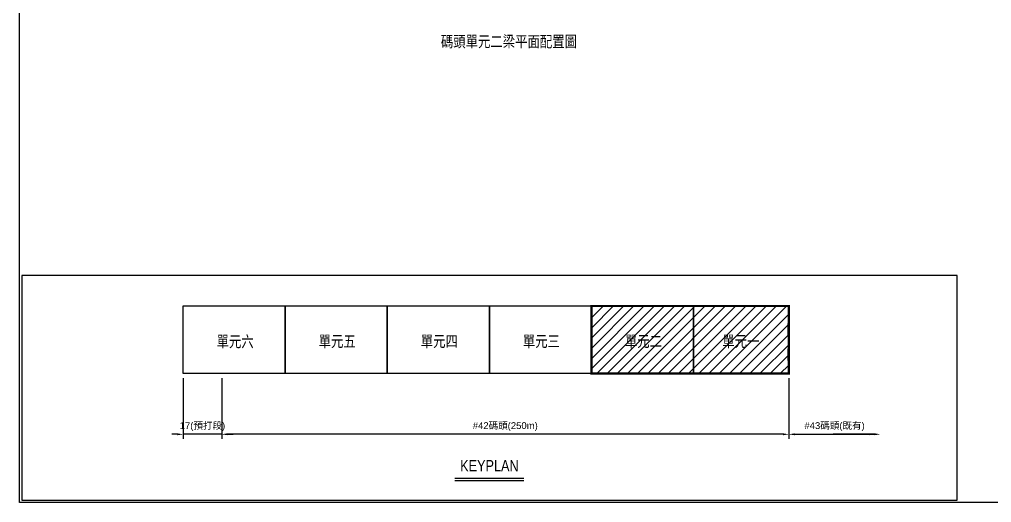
# Model space of a CAD drawing. Header units: millimetres. Extents: x 4668 to 40173, y -3560 to 14620.
# Drawn here: x 4668 to 11096, y 6332 to 9525 of the extents above; entities that cross this region are included whole.
import ezdxf
from ezdxf.enums import TextEntityAlignment as Align

# ---------------------------------------------------------------- set-up
doc = ezdxf.new("R2010")
doc.units = ezdxf.units.MM
doc.linetypes.add('DASHED', pattern=[19.05, 12.7, -6.35])
doc.layers.add('HB_0', color=7, linetype='Continuous', transparency=0.5)
for name, color, linetype in [('HB_DIM', 1, 'Continuous'), ('HB_TXT_CTEXT', 2, 'Continuous'), ('底圖', 7, 'Continuous')]:
    doc.layers.add(name, color=color, linetype=linetype)
doc.styles.get("Standard").update_dxf_attribs({"font": 'arial.ttf'})
doc.dimstyles.new('150cm', dxfattribs={"dimscale": 15, "dimtxt": 3, "dimasz": 2.5, "dimexe": 2, "dimexo": 2, "dimgap": 1, "dimtad": 1, "dimdsep": 46, "dimtxsty": 'Standard', "dimcen": 0, "dimclrt": 2, "dimadec": 0, "dimazin": 0, "dimtfac": 1, "dimtix": 1, "dimtmove": 2, "dimatfit": 3, "dimfxl": 1, "dimtolj": 1, "dimtzin": 0, "dimarcsym": 0})

# ---------------------------------------------------------------- blocks, each defined once
blk = doc.blocks.new('*D503')
at = {"layer": 'Defpoints', "color": 0}
for p in [(1390.1, -8709.1), (1994.9, -8709.1), (1994.9, -9110.1)]:
    blk.add_point(p, dxfattribs=at)
at = {"layer": '底圖', "color": 0, "lineweight": -2}
for p, q in [((1390.1, -8739.1), (1390.1, -9140.1)), ((1427.6, -9110.1), (1957.4, -9110.1))]:
    blk.add_line(p, q, dxfattribs=at)
at = {"layer": '底圖', "color": 0}
for points in [[(1427.6, -9103.8), (1427.6, -9116.3), (1390.1, -9110.1)], [(1957.4, -9103.8), (1957.4, -9116.3), (1994.9, -9110.1)]]:
    blk.add_solid(points, dxfattribs=at)
at = {"layer": '底圖', "color": 2, "insert": (1692.5, -9059.5), "char_height": 45, "attachment_point": 5}
blk.add_mtext('\\A1;#43碼頭(既有)', dxfattribs=at)
blk = doc.blocks.new('*D504')
at = {"layer": 'Defpoints', "color": 0}
for p in [(-2359.9, -8709.1), (1390.1, -8709.1), (-2359.9, -9110.1)]:
    blk.add_point(p, dxfattribs=at)
at = {"layer": 'HB_DIM', "color": 0, "lineweight": -2}
for p, q in [((-2359.9, -8739.1), (-2359.9, -9140.1)), ((1390.1, -8739.1), (1390.1, -9140.1)), ((1352.6, -9110.1), (-2322.4, -9110.1))]:
    blk.add_line(p, q, dxfattribs=at)
at = {"layer": 'HB_DIM', "color": 0}
for points in [[(-2322.4, -9103.8), (-2322.4, -9116.3), (-2359.9, -9110.1)], [(1352.6, -9103.8), (1352.6, -9116.3), (1390.1, -9110.1)]]:
    blk.add_solid(points, dxfattribs=at)
at = {"layer": 'HB_DIM', "color": 2, "insert": (-484.9, -9059.5), "char_height": 45, "attachment_point": 5}
blk.add_mtext('\\A1;#42碼頭(250m)', dxfattribs=at)
blk = doc.blocks.new('*D505')
at = {"layer": 'Defpoints', "color": 0}
for p in [(-2614.9, -8709.1), (-2359.9, -8709.1), (-2614.9, -9110.1)]:
    blk.add_point(p, dxfattribs=at)
at = {"layer": 'HB_DIM', "color": 0, "lineweight": -2}
for p, q in [((-2614.9, -8739.1), (-2614.9, -9140.1)), ((-2359.9, -8739.1), (-2359.9, -9140.1)), ((-2652.4, -9110.1), (-2689.9, -9110.1)), ((-2359.9, -9110.1), (-2614.9, -9110.1)), ((-2322.4, -9110.1), (-2284.9, -9110.1))]:
    blk.add_line(p, q, dxfattribs=at)
at = {"layer": 'HB_DIM', "color": 0}
for points in [[(-2652.4, -9103.8), (-2652.4, -9116.3), (-2614.9, -9110.1)], [(-2322.4, -9103.8), (-2322.4, -9116.3), (-2359.9, -9110.1)]]:
    blk.add_solid(points, dxfattribs=at)
at = {"layer": 'HB_DIM', "color": 2, "insert": (-2487.4, -9059.5), "char_height": 45, "attachment_point": 5}
blk.add_mtext('\\A1;17(預打段)', dxfattribs=at)
blk = doc.blocks.new('KeyPlan底圖')
at = {"layer": '底圖', "color": 3}
blk.add_line((2879.5, 161.083), (3335.5, 161.083), dxfattribs=at)
at = {"layer": '底圖', "color": 1}
blk.add_line((2879.5, 146.083), (3335.5, 146.083), dxfattribs=at)
at = {"layer": '底圖'}
blk.add_lwpolyline([(6200, 1500), (15, 1500), (15, 15), (6200, 15)], close=True, dxfattribs=at)
at = {"layer": '底圖', "linetype": 'Continuous'}
for points in [[(1336, 1299.162), (1757.5, 1299.162), (1757.5, 852.162), (1082.5, 852.162), (1082.5, 1299.162), (1336, 1299.162)], [(2011, 1299.162), (2432.5, 1299.162), (2432.5, 852.162), (1757.5, 852.162), (1757.5, 1299.162), (2011, 1299.162)], [(2686, 1299.162), (3107.5, 1299.162), (3107.5, 852.162), (2432.5, 852.162), (2432.5, 1299.162), (2686, 1299.162)], [(3361, 1299.162), (3782.5, 1299.162), (3782.5, 852.162), (3107.5, 852.162), (3107.5, 1299.162), (3361, 1299.162)], [(4036, 1299.162), (4457.5, 1299.162), (4457.5, 852.162), (3782.5, 852.162), (3782.5, 1299.162), (4036, 1299.162)]]:
    blk.add_lwpolyline(points, dxfattribs=at)
blk.add_lwpolyline([(5087.5, 852.162), (4457.5, 852.162), (4457.5, 1299.162), (5087.5, 1299.162), (5087.5, 1184.412), (5081.5, 1184.412), (5081.5, 1109.412), (5087.5, 1109.412), (5087.5, 1014.912), (5081.5, 1014.912), (5081.5, 939.912), (5087.5, 939.912)], close=True, dxfattribs=at)
at = {"layer": '底圖', "color": 3, "width": 0.8}
for s, p in [('單元六', (1426.228, 1065.339)), ('單元五', (2101.228, 1065.339)), ('單元四', (2776.228, 1065.339)), ('單元三', (3451.228, 1065.339)), ('單元二', (4126.228, 1065.339)), ('單元一', (4769.784, 1065.339)), ('KEYPLAN', (3107.5, 243.583))]:
    blk.add_text(s, height=75, dxfattribs=at).set_placement(p, align=Align.MIDDLE)
at = {"layer": 'HB_DIM'}
for base, p1, p2, text, picture, middle in [((1082.5, 451.161), (1337.5, 852.162), (1082.5, 852.162), '17(預打段)', '*D505', (1210, 501.786)), ((1337.5, 451.161), (5087.5, 852.162), (1337.5, 852.162), '#42碼頭(250m)', '*D504', (3212.5, 501.786))]:
    dim = blk.add_linear_dim(base=base, p1=p1, p2=p2, text=text, dimstyle='150cm', dxfattribs=at)
    dim.commit()
    dim.dimension.update_dxf_attribs({"geometry": picture, "text_midpoint": middle, "insert": (3697.403, 9561.25)})
at = {"layer": '底圖', "color": 1}
dim = blk.add_linear_dim(base=(5692.27, 451.161), p1=(5087.5, 852.162), p2=(5692.27, 852.162), text='#43碼頭(既有)', dimstyle='150cm', override={"dimse2": 1}, dxfattribs=at)
dim.commit()
dim.dimension.update_dxf_attribs({"geometry": '*D503', "text_midpoint": (5389.885, 501.786), "insert": (3697.403, 9561.25)})
blk.add_leader([(5654.77, 451.161), (5379.742, 451.161)], dimstyle='150cm', override={"dimse2": 1}, dxfattribs=at)

msp = doc.modelspace()

# ---------------------------------------------------------------- hatches: boundary and pattern name
at = {"layer": '底圖'}
h = msp.add_hatch(dxfattribs=at)
h.set_pattern_fill('ANSI31', color=1, scale=15)
h.set_pattern_definition([(45, (8078.083, 16002.974), (-33.67596, 33.67596), [])])
h.paths.add_polyline_path([(9755.713, 7631.399), (9125.713, 7631.399), (9125.713, 7184.399), (9755.713, 7184.399), (9755.713, 7272.149), (9749.713, 7272.149), (9749.713, 7347.149), (9755.713, 7347.149), (9755.713, 7441.649), (9749.713, 7441.649), (9749.713, 7516.649), (9755.713, 7516.649)])
h.paths.add_polyline_path([(9125.713, 7631.399), (8704.213, 7631.399), (8450.713, 7631.399), (8450.713, 7184.399), (9125.713, 7184.399)])
h.paths.add_polyline_path([(9262.919, 7316.716), (9613.075, 7316.716), (9613.075, 7478.435), (9262.919, 7478.435)], flags=24)
h.paths.add_polyline_path([(8619.363, 7316.716), (8969.519, 7316.716), (8969.519, 7478.435), (8619.363, 7478.435)], flags=24)

# ---------------------------------------------------------------- linework, layer by layer
at = {"layer": 'Defpoints', "color": 217, "true_color": 0x93278f}
msp.add_lwpolyline([(16503.213, 7667.236), (13510.713, 7667.236), (13510.713, 6332.236), (4668.213, 6332.236), (4668.213, 14619.736), (16503.213, 14619.736)], close=True, dxfattribs=at)
at = {"layer": '底圖', "color": 4, "linetype": 'DASHED', "ltscale": 150, "const_width": 15}
msp.add_lwpolyline([(8450.713, 7631.399), (9755.713, 7631.399), (9755.713, 7184.399), (8450.713, 7184.399)], close=True, dxfattribs=at)

# ---------------------------------------------------------------- block references
at = {"layer": 'HB_0'}
msp.add_blockref('KeyPlan底圖', (4668.213, 6332.236), dxfattribs=at)

# ---------------------------------------------------------------- texts
at = {"layer": 'HB_TXT_CTEXT', "color": 3, "width": 0.8}
msp.add_text('碼頭單元二梁平面配置圖', height=75, dxfattribs=at).set_placement((7905.035, 9380.681), align=Align.MIDDLE)

doc.saveas('drawing.dxf')
